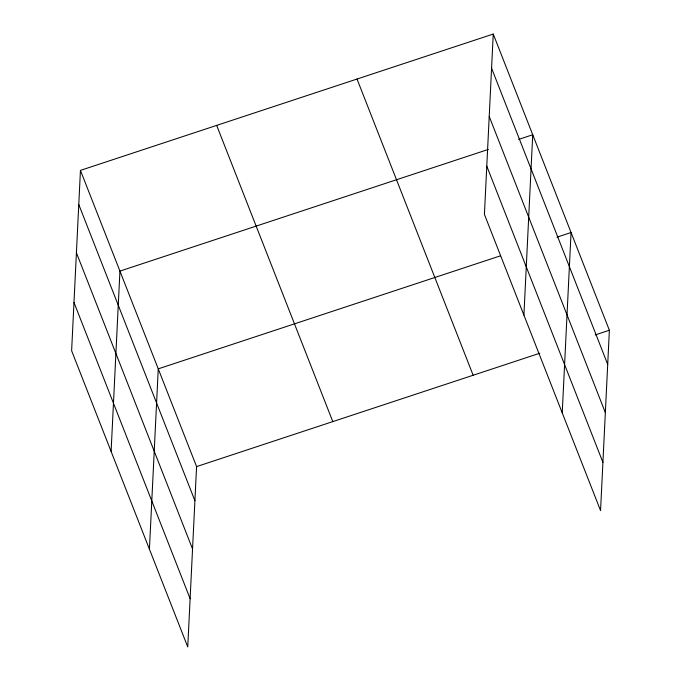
<?xml version="1.0" encoding="UTF-8"?>
<svg xmlns="http://www.w3.org/2000/svg" width="681" height="681" viewBox="0 0 681 681"><rect width="100%" height="100%" fill="white"/><g stroke="black" fill="none" stroke-linecap="round" stroke-linejoin="round"><path stroke-width="1.02" d="M80.443 170.386L71.624 350.741L187.752 646.95L196.579 466.596L80.443 170.386L493.248 34.05L609.376 330.259L600.557 510.614L484.421 214.404L493.248 34.05M111.105 451.452L119.933 271.098L488.328 149.42M149.428 549.201L158.256 368.847L500.416 255.835M523.91 315.116L532.729 134.761L518.599 139.426M562.234 412.865L571.053 232.51L556.922 237.175M196.579 466.596L539.752 353.252M595.245 334.924L609.376 330.259M491.58 68.185L607.707 364.395M489.213 116.442L605.349 412.643M486.787 166.155L602.915 462.365M357.023 79.039L473.15 375.248M216.669 125.398L332.796 421.599M78.775 204.521L194.902 500.731M76.417 252.779L192.544 548.98M73.982 302.492L190.118 598.701"/></g></svg>
